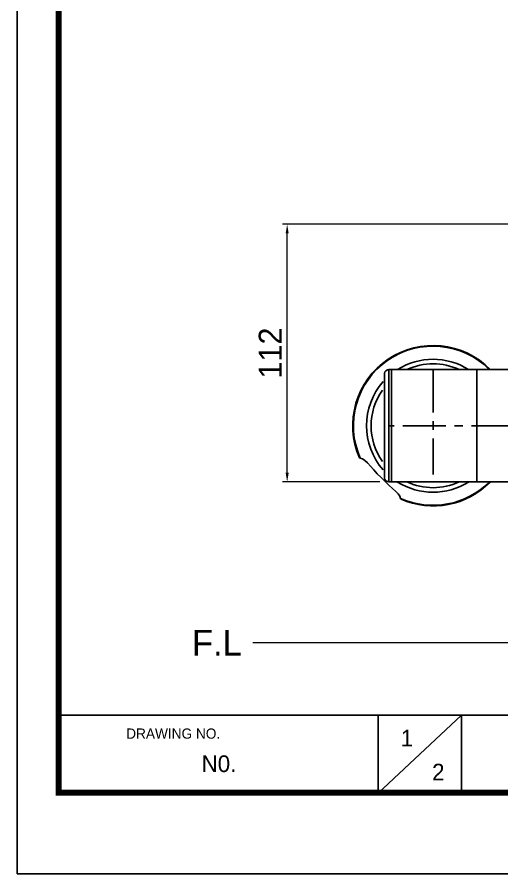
# Model space of a CAD drawing. Extents: x 0 to 1128, y 0 to 827.
# Drawn here: x 0 to 211.4, y 0 to 373.9 of the extents above; entities that cross this region are included whole.
import ezdxf

# ---------------------------------------------------------------- set-up
doc = ezdxf.new("R2010")
doc.units = 0
doc.header["$LTSCALE"] = 30
doc.header["$MEASUREMENT"] = 0
doc.header["$PDMODE"] = 3
doc.header["$PDSIZE"] = -10
doc.linetypes.add('CENTER', pattern=[2, 1.25, -0.25, 0.25, -0.25])
doc.layers.get('0').update_dxf_attribs({"linetype": 'CONTINUOUS'})
doc.layers.get('DEFPOINTS').update_dxf_attribs({"linetype": 'CONTINUOUS'})
doc.layers.add('1', color=7, linetype='CONTINUOUS')
doc.layers.add('DEF_LAYER_ASSEM_MEMBER', color=7, linetype='CONTINUOUS')
doc.layers.add('치수선', color=7, linetype='CONTINUOUS', lineweight=20)
doc.styles.add('Daelim Dimension', font='')
doc.styles.get('Daelim Dimension').set_extended_font_data('나눔고딕')
doc.dimstyles.new('DEFAULT', dxfattribs={"dimscale": 2, "dimtxt": 2, "dimasz": 2, "dimexe": 0, "dimexo": 2, "dimgap": 1, "dimtad": 1, "dimdec": 1, "dimzin": 9, "dimdsep": 46, "dimtxsty": 'Daelim Dimension', "dimcen": 0.5, "dimclrd": 252, "dimclre": 252, "dimclrt": 3, "dimadec": 1, "dimazin": 0, "dimtfac": 1, "dimtdec": 1, "dimtix": 1, "dimtmove": 0, "dimatfit": 3, "dimfxl": 1, "dimtolj": 1, "dimtzin": 1, "dimlwd": 9, "dimlwe": 9, "dimarcsym": 0})

# ---------------------------------------------------------------- blocks, each defined once
blk = doc.blocks.new('*D13')
at = {"color": 5, "lineweight": 9, "ltscale": 0.5, "transparency": 16777216}
for p, q in [((379.09, 283.47), (115.77, 283.47)), ((117.77, 175.05), (117.77, 279.47)), ((158.17, 171.05), (115.77, 171.05))]:
    blk.add_line(p, q, dxfattribs=at)
at = {"color": 5, "ltscale": 0.5, "transparency": 16777216}
for points in [[(117.1, 279.47), (118.44, 279.47), (117.77, 283.47)], [(117.1, 175.05), (118.44, 175.05), (117.77, 171.05)]]:
    blk.add_solid(points, dxfattribs=at)
at = {"layer": 'DEFPOINTS', "color": 0, "ltscale": 0.5, "transparency": 16777216}
for p in [(117.77, 283.47), (383.09, 283.47), (162.17, 171.05)]:
    blk.add_point(p, dxfattribs=at)
at = {"color": 7, "ltscale": 0.5, "transparency": 16777216, "insert": (110.38, 227.26), "char_height": 10, "attachment_point": 5, "rotation": 90, "style": 'Daelim Dimension'}
blk.add_mtext('\\A1;112', dxfattribs=at)

msp = doc.modelspace()

# ---------------------------------------------------------------- linework, layer by layer
at = {"color": 5}
msp.add_line((18.14, 69.28), (926.74, 69.28), dxfattribs=at)
at = {"color": 5, "ltscale": 40}
for p, q in [((157.42, 69.28), (157.42, 35.27)), ((157.42, 69.28), (157.42, 35.27)), ((193.81, 69.28), (157.42, 35.27)), ((193.81, 69.28), (157.42, 35.27)), ((193.81, 69.28), (193.81, 35.27)), ((193.81, 69.28), (193.81, 35.27))]:
    msp.add_line(p, q, dxfattribs=at)
at = {"ltscale": 0.5}
msp.add_lwpolyline([(0, 0), (1128.4, 0), (1128.4, 826.8), (0, 826.8)], close=True, dxfattribs=at)
at = {"color": 5, "linetype": 'ByBlock', "lineweight": 200, "const_width": 2.6}
msp.add_lwpolyline([(18.14, 35.4), (1110.14, 35.4), (1110.14, 807.6), (18.14, 807.6)], close=True, dxfattribs=at)
at = {"layer": '1', "color": 1, "linetype": 'CENTER', "ltscale": 0.5}
for p, q in [((181.39, 220.05), (181.39, 174.25)), ((216.95, 195.55), (162.17, 195.55))]:
    msp.add_line(p, q, dxfattribs=at)
at = {"layer": 'DEF_LAYER_ASSEM_MEMBER', "color": 7, "linetype": 'Continuous'}
for p, q in [((160.19, 172.74), (160.19, 218.36)), ((162.17, 220.05), (163.34, 220.05)), ((181.39, 220.05), (163.34, 220.05)), ((181.39, 220.05), (246.39, 220.05)), ((162.17, 171.05), (163.34, 171.05)), ((181.39, 171.05), (163.34, 171.05)), ((181.39, 171.05), (245.89, 171.05))]:
    msp.add_line(p, q, dxfattribs=at)
at = {"layer": 'DEF_LAYER_ASSEM_MEMBER', "color": 9, "linetype": 'Continuous'}
for p, q in [((162.17, 171.05), (162.17, 220.05)), ((163.34, 171.05), (163.34, 220.05)), ((200.44, 171.05), (200.44, 220.05))]:
    msp.add_line(p, q, dxfattribs=at)
at = {"layer": 'DEF_LAYER_ASSEM_MEMBER', "color": 7, "linetype": 'Continuous'}
for points in [[(149.3, 181.59), (149.37, 181.51), (149.49, 181.45), (149.67, 181.42)], [(149.67, 181.42), (150.61, 181.1), (151.63, 180.38), (152.77, 179.31), (154.07, 177.92), (155.52, 176.31), (157.09, 174.62), (158.75, 172.91), (160.46, 171.25), (162.16, 169.68), (163.76, 168.23), (165.15, 166.93), (166.23, 165.79), (166.95, 164.77), (167.26, 163.83)], [(167.26, 163.83), (167.29, 163.65), (167.35, 163.52), (167.43, 163.46)]]:
    msp.add_lwpolyline(points, dxfattribs=at)
for centre, radius, start, end in [((181.39, 195.55), 35, 44.4609, 203.5125), ((162.17, 218.05), 2, 89.9985, 170.9709), ((162.17, 173.05), 2, 189.0291, 270.0056), ((181.39, 195.55), 35, 246.4875, 315.4019)]:
    msp.add_arc(centre, radius, start, end, dxfattribs=at)
at = {"layer": 'DEF_LAYER_ASSEM_MEMBER', "color": 9, "linetype": 'Continuous'}
for radius, start, end in [(34.73, 45.0604, 204.0129), (29.02, 57.8771, 122.1262), (27.02, 65.0665, 114.9348), (29.02, 138.4156, 221.5844), (27.02, 144.7532, 215.2453), (29.02, 237.8738, 302.1229), (34.73, 245.9871, 315.1256), (27.02, 245.0628, 294.9311)]:
    msp.add_arc((181.39, 195.55), radius, start, end, dxfattribs=at)
at = {"layer": '치수선'}
msp.add_line((816.87, 100.86), (102.81, 100.86), dxfattribs=at)

# ---------------------------------------------------------------- texts
at = {"color": 5, "ltscale": 40, "style": 'Daelim Dimension'}
msp.add_text('DRAWING NO.', height=4.453, dxfattribs=at).set_placement((47.56, 58.99))
at = {"attachment_point": 1, "style": 'Daelim Dimension'}
for s, insert, char_height, width in [('1', (167.32, 62.9), 7.29, 10.17), ('N0. ', (80.45, 51.71), 7.287, 45.7148), ('2', (180.99, 48.05), 7.29, 10.17)]:
    msp.add_mtext(s, dxfattribs=dict(at, insert=insert, char_height=char_height, width=width))
at = {"layer": '치수선', "insert": (97.99, 106.46), "char_height": 11.25, "attachment_point": 3, "style": 'Daelim Dimension'}
msp.add_mtext_dynamic_manual_height_columns('F.L', width=17.4109, gutter_width=12.5, heights=[0], dxfattribs=at)

# ---------------------------------------------------------------- dimensions: what is measured, and where the dimension line sits
at = {"color": 5, "ltscale": 0.5}
dim = msp.add_linear_dim(base=(117.77, 283.47), p1=(162.17, 171.05), p2=(383.09, 283.47), angle=90, dimstyle='DEFAULT', override={"dimtxt": 5, "dimexe": 1, "dimdec": 0, "dimclrd": 5, "dimclre": 5, "dimclrt": 7}, dxfattribs=at)
dim.commit()
dim.dimension.update_dxf_attribs({"geometry": '*D13', "text_midpoint": (110.38, 227.26)})

doc.saveas('drawing.dxf')
